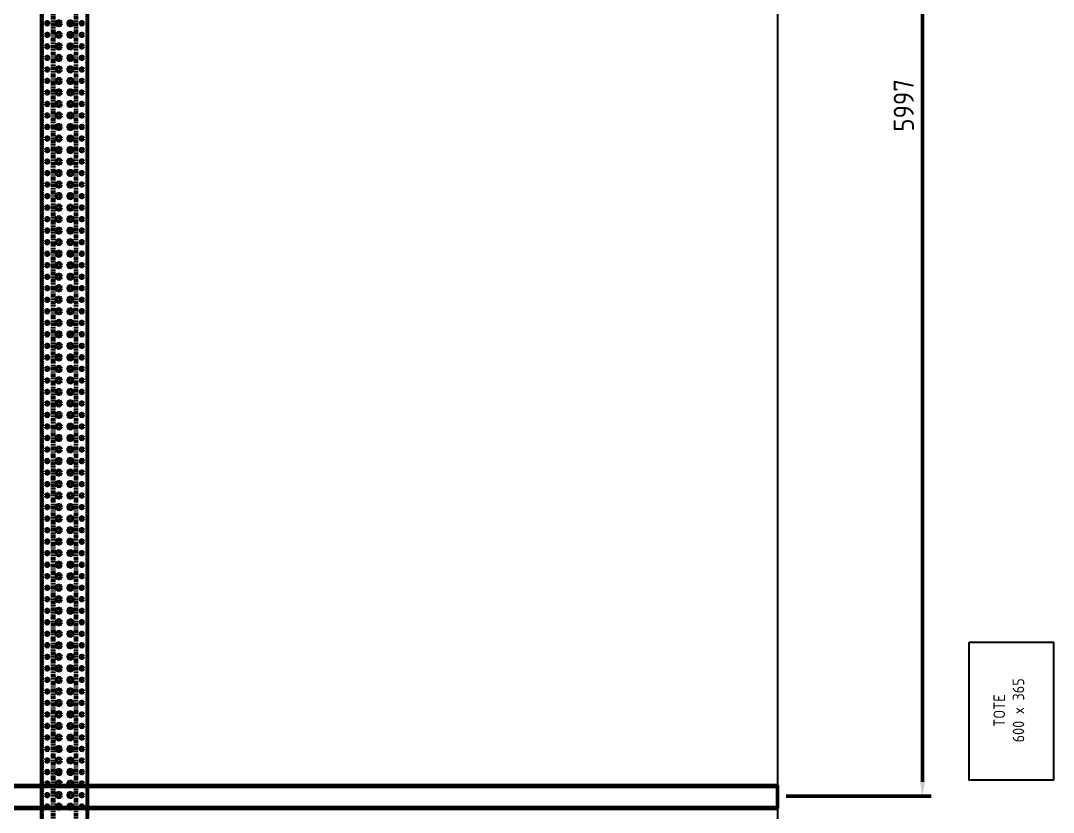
# Model space of a CAD drawing. Header units: millimetres. Extents: x -677815 to 476396, y -125373 to 39000.
# Drawn here: x 422646 to 427129, y -40780 to -37343 of the extents above; entities that cross this region are included whole.
import ezdxf

# ---------------------------------------------------------------- set-up
doc = ezdxf.new("R2010")
doc.units = ezdxf.units.MM
for name, pattern in [('Xref Rapid Pick$0$AM_ISO02W050', [7.5, 6, -1.5]), ('Xref Rapid Pick$0$AM_ISO02W050x2', [3.75, 3, -0.75]), ('Xref Rapid Pick$0$CENTER', [7, 4, -1, 1, -1]), ('Xref Rapid Pick$0$HIDDEN', [9.525, 6.35, -3.175]), ('Xref Rapid Pick$0$PHANTOM2', [31.75, 15.875, -3.175, 3.175, -3.175, 3.175, -3.175])]:
    doc.linetypes.add(name, pattern=pattern)
for name, color, linetype, lineweight in [('AM_BOR', 4, 'Continuous', 25), ('Xref Rapid Pick$0$BEAM_SIGMA', 2, 'Continuous', 50), ('Xref Rapid Pick$0$Dims', 7, 'Continuous', 50), ('Xref Rapid Pick$0$S Cont 2.5', 7, 'Continuous', 50), ('Xref Rapid Pick$0$S Hidden', 9, 'Xref Rapid Pick$0$AM_ISO02W050', 25)]:
    doc.layers.add(name, color=color, linetype=linetype, lineweight=lineweight)
doc.layers.add('Xref Rapid Pick$0$B', color=4, linetype='Continuous')
doc.layers.add('Xref Rapid Pick$0$Tote', color=7, linetype='Continuous')
doc.styles.add('Xref Rapid Pick$0$STANDARD', font='ISOCP.SHX')
doc.dimstyles.new('Xref Rapid Pick$0$AM_ISO$0', dxfattribs={"dimtxt": 3.5, "dimasz": 2.5, "dimexe": 1.5, "dimexo": 1.5, "dimgap": 1.5, "dimtad": 1, "dimdsep": 46, "dimtxsty": 'Xref Rapid Pick$0$STANDARD', "dimcen": 0, "dimclrd": 256, "dimclre": 256, "dimclrt": 40, "dimadec": 0, "dimazin": 2, "dimtp": 0.1, "dimtm": 0.1, "dimtfac": 0.71, "dimtmove": 0, "dimatfit": 3, "dimfxl": 1, "dimlwd": 50, "dimlwe": 50, "dimarcsym": 1})

# ---------------------------------------------------------------- blocks, each defined once
blk = doc.blocks.new('*U794')
for p, q in [((32175, 25), (-25, 25)), ((32175, -175), (-25, -175))]:
    blk.add_line(p, q)
at = {"color": 8, "linetype": 'Xref Rapid Pick$0$HIDDEN'}
for p, q in [((32175, 22.6), (-25, 22.6)), ((1143.5, 25), (1143.5, 22.6)), ((1156.5, 25), (1156.5, 22.6)), ((1193.5, 25), (1193.5, 22.6)), ((1206.5, 25), (1206.5, 22.6)), ((1243.5, 25), (1243.5, 22.6)), ((1256.5, 25), (1256.5, 22.6)), ((1293.5, 25), (1293.5, 22.6)), ((1306.5, 25), (1306.5, 22.6)), ((1343.5, 25), (1343.5, 22.6)), ((1356.5, 25), (1356.5, 22.6)), ((1393.5, 25), (1393.5, 22.6)), ((1406.5, 25), (1406.5, 22.6)), ((1443.5, 25), (1443.5, 22.6)), ((1456.5, 25), (1456.5, 22.6)), ((1493.5, 25), (1493.5, 22.6)), ((1506.5, 25), (1506.5, 22.6)), ((1543.5, 25), (1543.5, 22.6)), ((1556.5, 25), (1556.5, 22.6)), ((1593.5, 25), (1593.5, 22.6)), ((1606.5, 25), (1606.5, 22.6)), ((1643.5, 25), (1643.5, 22.6)), ((1656.5, 25), (1656.5, 22.6)), ((1693.5, 25), (1693.5, 22.6)), ((1706.5, 25), (1706.5, 22.6)), ((1743.5, 25), (1743.5, 22.6)), ((1756.5, 25), (1756.5, 22.6)), ((1793.5, 25), (1793.5, 22.6)), ((1806.5, 25), (1806.5, 22.6)), ((1843.5, 25), (1843.5, 22.6)), ((1856.5, 25), (1856.5, 22.6)), ((1893.5, 25), (1893.5, 22.6)), ((1906.5, 25), (1906.5, 22.6)), ((1943.5, 25), (1943.5, 22.6)), ((1956.5, 25), (1956.5, 22.6)), ((1993.5, 25), (1993.5, 22.6)), ((2006.5, 25), (2006.5, 22.6)), ((2043.5, 25), (2043.5, 22.6)), ((2056.5, 25), (2056.5, 22.6)), ((2093.5, 25), (2093.5, 22.6)), ((2106.5, 25), (2106.5, 22.6)), ((2143.5, 25), (2143.5, 22.6)), ((2156.5, 25), (2156.5, 22.6)), ((2193.5, 25), (2193.5, 22.6)), ((2206.5, 25), (2206.5, 22.6)), ((2243.5, 25), (2243.5, 22.6)), ((2256.5, 25), (2256.5, 22.6)), ((2293.5, 25), (2293.5, 22.6)), ((2306.5, 25), (2306.5, 22.6)), ((2343.5, 25), (2343.5, 22.6)), ((2356.5, 25), (2356.5, 22.6)), ((2393.5, 25), (2393.5, 22.6)), ((2406.5, 25), (2406.5, 22.6)), ((2443.5, 25), (2443.5, 22.6)), ((2456.5, 25), (2456.5, 22.6)), ((2493.5, 25), (2493.5, 22.6)), ((2506.5, 25), (2506.5, 22.6)), ((2543.5, 25), (2543.5, 22.6)), ((2556.5, 25), (2556.5, 22.6)), ((2593.5, 25), (2593.5, 22.6)), ((2606.5, 25), (2606.5, 22.6)), ((2643.5, 25), (2643.5, 22.6)), ((2656.5, 25), (2656.5, 22.6)), ((2693.5, 25), (2693.5, 22.6)), ((2706.5, 25), (2706.5, 22.6)), ((2743.5, 25), (2743.5, 22.6)), ((2756.5, 25), (2756.5, 22.6)), ((2793.5, 25), (2793.5, 22.6)), ((2806.5, 25), (2806.5, 22.6)), ((2843.5, 25), (2843.5, 22.6)), ((2856.5, 25), (2856.5, 22.6)), ((2893.5, 25), (2893.5, 22.6)), ((2906.5, 25), (2906.5, 22.6)), ((2943.5, 25), (2943.5, 22.6)), ((2956.5, 25), (2956.5, 22.6)), ((2993.5, 25), (2993.5, 22.6)), ((3006.5, 25), (3006.5, 22.6)), ((3043.5, 25), (3043.5, 22.6)), ((3056.5, 25), (3056.5, 22.6)), ((3093.5, 25), (3093.5, 22.6)), ((3106.5, 25), (3106.5, 22.6)), ((3143.5, 25), (3143.5, 22.6)), ((3156.5, 25), (3156.5, 22.6)), ((3193.5, 25), (3193.5, 22.6)), ((3206.5, 25), (3206.5, 22.6)), ((3243.5, 25), (3243.5, 22.6)), ((3256.5, 25), (3256.5, 22.6)), ((3293.5, 25), (3293.5, 22.6)), ((3306.5, 25), (3306.5, 22.6)), ((3343.5, 25), (3343.5, 22.6)), ((3356.5, 25), (3356.5, 22.6)), ((3393.5, 25), (3393.5, 22.6)), ((3406.5, 25), (3406.5, 22.6)), ((3443.5, 25), (3443.5, 22.6)), ((3456.5, 25), (3456.5, 22.6)), ((3493.5, 25), (3493.5, 22.6)), ((3506.5, 25), (3506.5, 22.6)), ((3543.5, 25), (3543.5, 22.6)), ((3556.5, 25), (3556.5, 22.6)), ((3593.5, 25), (3593.5, 22.6)), ((3606.5, 25), (3606.5, 22.6)), ((3643.5, 25), (3643.5, 22.6)), ((3656.5, 25), (3656.5, 22.6)), ((3693.5, 25), (3693.5, 22.6)), ((3706.5, 25), (3706.5, 22.6)), ((3743.5, 25), (3743.5, 22.6)), ((3756.5, 25), (3756.5, 22.6)), ((3793.5, 25), (3793.5, 22.6)), ((3806.5, 25), (3806.5, 22.6)), ((3843.5, 25), (3843.5, 22.6)), ((3856.5, 25), (3856.5, 22.6)), ((3893.5, 25), (3893.5, 22.6)), ((3906.5, 25), (3906.5, 22.6)), ((3943.5, 25), (3943.5, 22.6)), ((3956.5, 25), (3956.5, 22.6)), ((3993.5, 25), (3993.5, 22.6)), ((4006.5, 25), (4006.5, 22.6)), ((4043.5, 25), (4043.5, 22.6)), ((4056.5, 25), (4056.5, 22.6)), ((4093.5, 25), (4093.5, 22.6)), ((4106.5, 25), (4106.5, 22.6)), ((4143.5, 25), (4143.5, 22.6)), ((4156.5, 25), (4156.5, 22.6)), ((4193.5, 25), (4193.5, 22.6)), ((4206.5, 25), (4206.5, 22.6)), ((4243.5, 25), (4243.5, 22.6)), ((4256.5, 25), (4256.5, 22.6)), ((4293.5, 25), (4293.5, 22.6)), ((4306.5, 25), (4306.5, 22.6)), ((4343.5, 25), (4343.5, 22.6)), ((4356.5, 25), (4356.5, 22.6)), ((4393.5, 25), (4393.5, 22.6)), ((4406.5, 25), (4406.5, 22.6)), ((4443.5, 25), (4443.5, 22.6)), ((4456.5, 25), (4456.5, 22.6)), ((4493.5, 25), (4493.5, 22.6)), ((4506.5, 25), (4506.5, 22.6)), ((4543.5, 25), (4543.5, 22.6)), ((4556.5, 25), (4556.5, 22.6)), ((32175, -172.6), (-25, -172.6)), ((1143.5, -172.6), (1143.5, -175)), ((1156.5, -172.6), (1156.5, -175)), ((1193.5, -172.6), (1193.5, -175)), ((1206.5, -172.6), (1206.5, -175)), ((1243.5, -172.6), (1243.5, -175)), ((1256.5, -172.6), (1256.5, -175)), ((1293.5, -172.6), (1293.5, -175)), ((1306.5, -172.6), (1306.5, -175)), ((1343.5, -172.6), (1343.5, -175)), ((1356.5, -172.6), (1356.5, -175)), ((1393.5, -172.6), (1393.5, -175)), ((1406.5, -172.6), (1406.5, -175)), ((1443.5, -172.6), (1443.5, -175)), ((1456.5, -172.6), (1456.5, -175)), ((1493.5, -172.6), (1493.5, -175)), ((1506.5, -172.6), (1506.5, -175)), ((1543.5, -172.6), (1543.5, -175)), ((1556.5, -172.6), (1556.5, -175)), ((1593.5, -172.6), (1593.5, -175)), ((1606.5, -172.6), (1606.5, -175)), ((1643.5, -172.6), (1643.5, -175)), ((1656.5, -172.6), (1656.5, -175)), ((1693.5, -172.6), (1693.5, -175)), ((1706.5, -172.6), (1706.5, -175)), ((1743.5, -172.6), (1743.5, -175)), ((1756.5, -172.6), (1756.5, -175)), ((1793.5, -172.6), (1793.5, -175)), ((1806.5, -172.6), (1806.5, -175)), ((1843.5, -172.6), (1843.5, -175)), ((1856.5, -172.6), (1856.5, -175)), ((1893.5, -172.6), (1893.5, -175)), ((1906.5, -172.6), (1906.5, -175)), ((1943.5, -172.6), (1943.5, -175)), ((1956.5, -172.6), (1956.5, -175)), ((1993.5, -172.6), (1993.5, -175)), ((2006.5, -172.6), (2006.5, -175)), ((2043.5, -172.6), (2043.5, -175)), ((2056.5, -172.6), (2056.5, -175)), ((2093.5, -172.6), (2093.5, -175)), ((2106.5, -172.6), (2106.5, -175)), ((2143.5, -172.6), (2143.5, -175)), ((2156.5, -172.6), (2156.5, -175)), ((2193.5, -172.6), (2193.5, -175)), ((2206.5, -172.6), (2206.5, -175)), ((2243.5, -172.6), (2243.5, -175)), ((2256.5, -172.6), (2256.5, -175)), ((2293.5, -172.6), (2293.5, -175)), ((2306.5, -172.6), (2306.5, -175)), ((2343.5, -172.6), (2343.5, -175)), ((2356.5, -172.6), (2356.5, -175)), ((2393.5, -172.6), (2393.5, -175)), ((2406.5, -172.6), (2406.5, -175)), ((2443.5, -172.6), (2443.5, -175)), ((2456.5, -172.6), (2456.5, -175)), ((2493.5, -172.6), (2493.5, -175)), ((2506.5, -172.6), (2506.5, -175)), ((2543.5, -172.6), (2543.5, -175)), ((2556.5, -172.6), (2556.5, -175)), ((2593.5, -172.6), (2593.5, -175)), ((2606.5, -172.6), (2606.5, -175)), ((2643.5, -172.6), (2643.5, -175)), ((2656.5, -172.6), (2656.5, -175)), ((2693.5, -172.6), (2693.5, -175)), ((2706.5, -172.6), (2706.5, -175)), ((2743.5, -172.6), (2743.5, -175)), ((2756.5, -172.6), (2756.5, -175)), ((2793.5, -172.6), (2793.5, -175)), ((2806.5, -172.6), (2806.5, -175)), ((2843.5, -172.6), (2843.5, -175)), ((2856.5, -172.6), (2856.5, -175)), ((2893.5, -172.6), (2893.5, -175)), ((2906.5, -172.6), (2906.5, -175)), ((2943.5, -172.6), (2943.5, -175)), ((2956.5, -172.6), (2956.5, -175)), ((2993.5, -172.6), (2993.5, -175)), ((3006.5, -172.6), (3006.5, -175)), ((3043.5, -172.6), (3043.5, -175)), ((3056.5, -172.6), (3056.5, -175)), ((3093.5, -172.6), (3093.5, -175)), ((3106.5, -172.6), (3106.5, -175)), ((3143.5, -172.6), (3143.5, -175)), ((3156.5, -172.6), (3156.5, -175)), ((3193.5, -172.6), (3193.5, -175)), ((3206.5, -172.6), (3206.5, -175)), ((3243.5, -172.6), (3243.5, -175)), ((3256.5, -172.6), (3256.5, -175)), ((3293.5, -172.6), (3293.5, -175)), ((3306.5, -172.6), (3306.5, -175)), ((3343.5, -172.6), (3343.5, -175)), ((3356.5, -172.6), (3356.5, -175)), ((3393.5, -172.6), (3393.5, -175)), ((3406.5, -172.6), (3406.5, -175)), ((3443.5, -172.6), (3443.5, -175)), ((3456.5, -172.6), (3456.5, -175)), ((3493.5, -172.6), (3493.5, -175)), ((3506.5, -172.6), (3506.5, -175)), ((3543.5, -172.6), (3543.5, -175)), ((3556.5, -172.6), (3556.5, -175)), ((3593.5, -172.6), (3593.5, -175)), ((3606.5, -172.6), (3606.5, -175)), ((3643.5, -172.6), (3643.5, -175)), ((3656.5, -172.6), (3656.5, -175)), ((3693.5, -172.6), (3693.5, -175)), ((3706.5, -172.6), (3706.5, -175)), ((3743.5, -172.6), (3743.5, -175)), ((3756.5, -172.6), (3756.5, -175)), ((3793.5, -172.6), (3793.5, -175)), ((3806.5, -172.6), (3806.5, -175)), ((3843.5, -172.6), (3843.5, -175)), ((3856.5, -172.6), (3856.5, -175)), ((3893.5, -172.6), (3893.5, -175)), ((3906.5, -172.6), (3906.5, -175)), ((3943.5, -172.6), (3943.5, -175)), ((3956.5, -172.6), (3956.5, -175)), ((3993.5, -172.6), (3993.5, -175)), ((4006.5, -172.6), (4006.5, -175)), ((4043.5, -172.6), (4043.5, -175)), ((4056.5, -172.6), (4056.5, -175)), ((4093.5, -172.6), (4093.5, -175)), ((4106.5, -172.6), (4106.5, -175)), ((4143.5, -172.6), (4143.5, -175)), ((4156.5, -172.6), (4156.5, -175)), ((4193.5, -172.6), (4193.5, -175)), ((4206.5, -172.6), (4206.5, -175)), ((4243.5, -172.6), (4243.5, -175)), ((4256.5, -172.6), (4256.5, -175)), ((4293.5, -172.6), (4293.5, -175)), ((4306.5, -172.6), (4306.5, -175)), ((4343.5, -172.6), (4343.5, -175)), ((4356.5, -172.6), (4356.5, -175)), ((4393.5, -172.6), (4393.5, -175)), ((4406.5, -172.6), (4406.5, -175)), ((4443.5, -172.6), (4443.5, -175)), ((4456.5, -172.6), (4456.5, -175)), ((4493.5, -172.6), (4493.5, -175)), ((4506.5, -172.6), (4506.5, -175)), ((4543.5, -172.6), (4543.5, -175)), ((4556.5, -172.6), (4556.5, -175))]:
    blk.add_line(p, q, dxfattribs=at)
at = {"color": 8, "linetype": 'Xref Rapid Pick$0$CENTER'}
for p, q in [((1158.5, 0), (1141.5, 0)), ((1150, 27), (1150, 20.6)), ((1150, -8.5), (1150, 8.5)), ((1208.5, 0), (1191.5, 0)), ((1200, 27), (1200, 20.6)), ((1200, -8.5), (1200, 8.5)), ((1258.5, 0), (1241.5, 0)), ((1250, 27), (1250, 20.6)), ((1250, -8.5), (1250, 8.5)), ((1308.5, 0), (1291.5, 0)), ((1300, 27), (1300, 20.6)), ((1300, -8.5), (1300, 8.5)), ((1358.5, 0), (1341.5, 0)), ((1350, 27), (1350, 20.6)), ((1350, -8.5), (1350, 8.5)), ((1408.5, 0), (1391.5, 0)), ((1400, 27), (1400, 20.6)), ((1400, -8.5), (1400, 8.5)), ((1458.5, 0), (1441.5, 0)), ((1450, 27), (1450, 20.6)), ((1450, -8.5), (1450, 8.5)), ((1508.5, 0), (1491.5, 0)), ((1500, 27), (1500, 20.6)), ((1500, -8.5), (1500, 8.5)), ((1558.5, 0), (1541.5, 0)), ((1550, 27), (1550, 20.6)), ((1550, -8.5), (1550, 8.5)), ((1608.5, 0), (1591.5, 0)), ((1600, 27), (1600, 20.6)), ((1600, -8.5), (1600, 8.5)), ((1658.5, 0), (1641.5, 0)), ((1650, 27), (1650, 20.6)), ((1650, -8.5), (1650, 8.5)), ((1708.5, 0), (1691.5, 0)), ((1700, 27), (1700, 20.6)), ((1700, -8.5), (1700, 8.5)), ((1758.5, 0), (1741.5, 0)), ((1750, 27), (1750, 20.6)), ((1750, -8.5), (1750, 8.5)), ((1808.5, 0), (1791.5, 0)), ((1800, 27), (1800, 20.6)), ((1800, -8.5), (1800, 8.5)), ((1858.5, 0), (1841.5, 0)), ((1850, 27), (1850, 20.6)), ((1850, -8.5), (1850, 8.5)), ((1908.5, 0), (1891.5, 0)), ((1900, 27), (1900, 20.6)), ((1900, -8.5), (1900, 8.5)), ((1958.5, 0), (1941.5, 0)), ((1950, 27), (1950, 20.6)), ((1950, -8.5), (1950, 8.5)), ((2008.5, 0), (1991.5, 0)), ((2000, 27), (2000, 20.6)), ((2000, -8.5), (2000, 8.5)), ((2058.5, 0), (2041.5, 0)), ((2050, 27), (2050, 20.6)), ((2050, -8.5), (2050, 8.5)), ((2108.5, 0), (2091.5, 0)), ((2100, 27), (2100, 20.6)), ((2100, -8.5), (2100, 8.5)), ((2158.5, 0), (2141.5, 0)), ((2150, 27), (2150, 20.6)), ((2150, -8.5), (2150, 8.5)), ((2208.5, 0), (2191.5, 0)), ((2200, 27), (2200, 20.6)), ((2200, -8.5), (2200, 8.5)), ((2258.5, 0), (2241.5, 0)), ((2250, 27), (2250, 20.6)), ((2250, -8.5), (2250, 8.5)), ((2308.5, 0), (2291.5, 0)), ((2300, 27), (2300, 20.6)), ((2300, -8.5), (2300, 8.5)), ((2358.5, 0), (2341.5, 0)), ((2350, 27), (2350, 20.6)), ((2350, -8.5), (2350, 8.5)), ((2408.5, 0), (2391.5, 0)), ((2400, 27), (2400, 20.6)), ((2400, -8.5), (2400, 8.5)), ((2458.5, 0), (2441.5, 0)), ((2450, 27), (2450, 20.6)), ((2450, -8.5), (2450, 8.5)), ((2508.5, 0), (2491.5, 0)), ((2500, 27), (2500, 20.6)), ((2500, -8.5), (2500, 8.5)), ((2558.5, 0), (2541.5, 0)), ((2550, 27), (2550, 20.6)), ((2550, -8.5), (2550, 8.5)), ((2608.5, 0), (2591.5, 0)), ((2600, 27), (2600, 20.6)), ((2600, -8.5), (2600, 8.5)), ((2658.5, 0), (2641.5, 0)), ((2650, 27), (2650, 20.6)), ((2650, -8.5), (2650, 8.5)), ((2708.5, 0), (2691.5, 0)), ((2700, 27), (2700, 20.6)), ((2700, -8.5), (2700, 8.5)), ((2758.5, 0), (2741.5, 0)), ((2750, 27), (2750, 20.6)), ((2750, -8.5), (2750, 8.5)), ((2808.5, 0), (2791.5, 0)), ((2800, 27), (2800, 20.6)), ((2800, -8.5), (2800, 8.5)), ((2858.5, 0), (2841.5, 0)), ((2850, 27), (2850, 20.6)), ((2850, -8.5), (2850, 8.5)), ((2908.5, 0), (2891.5, 0)), ((2900, 27), (2900, 20.6)), ((2900, -8.5), (2900, 8.5)), ((2958.5, 0), (2941.5, 0)), ((2950, 27), (2950, 20.6)), ((2950, -8.5), (2950, 8.5)), ((3008.5, 0), (2991.5, 0)), ((3000, 27), (3000, 20.6)), ((3000, -8.5), (3000, 8.5)), ((3058.5, 0), (3041.5, 0)), ((3050, 27), (3050, 20.6)), ((3050, -8.5), (3050, 8.5)), ((3108.5, 0), (3091.5, 0)), ((3100, 27), (3100, 20.6)), ((3100, -8.5), (3100, 8.5)), ((3158.5, 0), (3141.5, 0)), ((3150, 27), (3150, 20.6)), ((3150, -8.5), (3150, 8.5)), ((3208.5, 0), (3191.5, 0)), ((3200, 27), (3200, 20.6)), ((3200, -8.5), (3200, 8.5)), ((3258.5, 0), (3241.5, 0)), ((3250, 27), (3250, 20.6)), ((3250, -8.5), (3250, 8.5)), ((3308.5, 0), (3291.5, 0)), ((3300, 27), (3300, 20.6)), ((3300, -8.5), (3300, 8.5)), ((3358.5, 0), (3341.5, 0)), ((3350, 27), (3350, 20.6)), ((3350, -8.5), (3350, 8.5)), ((3408.5, 0), (3391.5, 0)), ((3400, 27), (3400, 20.6)), ((3400, -8.5), (3400, 8.5)), ((3458.5, 0), (3441.5, 0)), ((3450, 27), (3450, 20.6)), ((3450, -8.5), (3450, 8.5)), ((3508.5, 0), (3491.5, 0)), ((3500, 27), (3500, 20.6)), ((3500, -8.5), (3500, 8.5)), ((3558.5, 0), (3541.5, 0)), ((3550, 27), (3550, 20.6)), ((3550, -8.5), (3550, 8.5)), ((3608.5, 0), (3591.5, 0)), ((3600, 27), (3600, 20.6)), ((3600, -8.5), (3600, 8.5)), ((3658.5, 0), (3641.5, 0)), ((3650, 27), (3650, 20.6)), ((3650, -8.5), (3650, 8.5)), ((3708.5, 0), (3691.5, 0)), ((3700, 27), (3700, 20.6)), ((3700, -8.5), (3700, 8.5)), ((3758.5, 0), (3741.5, 0)), ((3750, 27), (3750, 20.6)), ((3750, -8.5), (3750, 8.5)), ((3808.5, 0), (3791.5, 0)), ((3800, 27), (3800, 20.6)), ((3800, -8.5), (3800, 8.5)), ((3858.5, 0), (3841.5, 0)), ((3850, 27), (3850, 20.6)), ((3850, -8.5), (3850, 8.5)), ((3908.5, 0), (3891.5, 0)), ((3900, 27), (3900, 20.6)), ((3900, -8.5), (3900, 8.5)), ((3958.5, 0), (3941.5, 0)), ((3950, 27), (3950, 20.6)), ((3950, -8.5), (3950, 8.5)), ((4008.5, 0), (3991.5, 0)), ((4000, 27), (4000, 20.6)), ((4000, -8.5), (4000, 8.5)), ((4058.5, 0), (4041.5, 0)), ((4050, 27), (4050, 20.6)), ((4050, -8.5), (4050, 8.5)), ((4108.5, 0), (4091.5, 0)), ((4100, 27), (4100, 20.6)), ((4100, -8.5), (4100, 8.5)), ((4158.5, 0), (4141.5, 0)), ((4150, 27), (4150, 20.6)), ((4150, -8.5), (4150, 8.5)), ((4208.5, 0), (4191.5, 0)), ((4200, 27), (4200, 20.6)), ((4200, -8.5), (4200, 8.5)), ((4258.5, 0), (4241.5, 0)), ((4250, 27), (4250, 20.6)), ((4250, -8.5), (4250, 8.5)), ((4308.5, 0), (4291.5, 0)), ((4300, 27), (4300, 20.6)), ((4300, -8.5), (4300, 8.5)), ((4358.5, 0), (4341.5, 0)), ((4350, 27), (4350, 20.6)), ((4350, -8.5), (4350, 8.5)), ((4408.5, 0), (4391.5, 0)), ((4400, 27), (4400, 20.6)), ((4400, -8.5), (4400, 8.5)), ((4458.5, 0), (4441.5, 0)), ((4450, 27), (4450, 20.6)), ((4450, -8.5), (4450, 8.5)), ((4508.5, 0), (4491.5, 0)), ((4500, 27), (4500, 20.6)), ((4500, -8.5), (4500, 8.5)), ((4558.5, 0), (4541.5, 0)), ((4550, 27), (4550, 20.6)), ((4550, -8.5), (4550, 8.5)), ((1158.5, -150), (1141.5, -150)), ((1150, -158.5), (1150, -141.5)), ((1150, -170.6), (1150, -177)), ((1208.5, -150), (1191.5, -150)), ((1200, -158.5), (1200, -141.5)), ((1200, -170.6), (1200, -177)), ((1258.5, -150), (1241.5, -150)), ((1250, -158.5), (1250, -141.5)), ((1250, -170.6), (1250, -177)), ((1308.5, -150), (1291.5, -150)), ((1300, -158.5), (1300, -141.5)), ((1300, -170.6), (1300, -177)), ((1358.5, -150), (1341.5, -150)), ((1350, -158.5), (1350, -141.5)), ((1350, -170.6), (1350, -177)), ((1408.5, -150), (1391.5, -150)), ((1400, -158.5), (1400, -141.5)), ((1400, -170.6), (1400, -177)), ((1458.5, -150), (1441.5, -150)), ((1450, -158.5), (1450, -141.5)), ((1450, -170.6), (1450, -177)), ((1508.5, -150), (1491.5, -150)), ((1500, -158.5), (1500, -141.5)), ((1500, -170.6), (1500, -177)), ((1558.5, -150), (1541.5, -150)), ((1550, -158.5), (1550, -141.5)), ((1550, -170.6), (1550, -177)), ((1608.5, -150), (1591.5, -150)), ((1600, -158.5), (1600, -141.5)), ((1600, -170.6), (1600, -177)), ((1658.5, -150), (1641.5, -150)), ((1650, -158.5), (1650, -141.5)), ((1650, -170.6), (1650, -177)), ((1708.5, -150), (1691.5, -150)), ((1700, -158.5), (1700, -141.5)), ((1700, -170.6), (1700, -177)), ((1758.5, -150), (1741.5, -150)), ((1750, -158.5), (1750, -141.5)), ((1750, -170.6), (1750, -177)), ((1808.5, -150), (1791.5, -150)), ((1800, -158.5), (1800, -141.5)), ((1800, -170.6), (1800, -177)), ((1858.5, -150), (1841.5, -150)), ((1850, -158.5), (1850, -141.5)), ((1850, -170.6), (1850, -177)), ((1908.5, -150), (1891.5, -150)), ((1900, -158.5), (1900, -141.5)), ((1900, -170.6), (1900, -177)), ((1958.5, -150), (1941.5, -150)), ((1950, -158.5), (1950, -141.5)), ((1950, -170.6), (1950, -177)), ((2008.5, -150), (1991.5, -150)), ((2000, -158.5), (2000, -141.5)), ((2000, -170.6), (2000, -177)), ((2058.5, -150), (2041.5, -150)), ((2050, -158.5), (2050, -141.5)), ((2050, -170.6), (2050, -177)), ((2108.5, -150), (2091.5, -150)), ((2100, -158.5), (2100, -141.5)), ((2100, -170.6), (2100, -177)), ((2158.5, -150), (2141.5, -150)), ((2150, -158.5), (2150, -141.5)), ((2150, -170.6), (2150, -177)), ((2208.5, -150), (2191.5, -150)), ((2200, -158.5), (2200, -141.5)), ((2200, -170.6), (2200, -177)), ((2258.5, -150), (2241.5, -150)), ((2250, -158.5), (2250, -141.5)), ((2250, -170.6), (2250, -177)), ((2308.5, -150), (2291.5, -150)), ((2300, -158.5), (2300, -141.5)), ((2300, -170.6), (2300, -177)), ((2358.5, -150), (2341.5, -150)), ((2350, -158.5), (2350, -141.5)), ((2350, -170.6), (2350, -177)), ((2408.5, -150), (2391.5, -150)), ((2400, -158.5), (2400, -141.5)), ((2400, -170.6), (2400, -177)), ((2458.5, -150), (2441.5, -150)), ((2450, -158.5), (2450, -141.5)), ((2450, -170.6), (2450, -177)), ((2508.5, -150), (2491.5, -150)), ((2500, -158.5), (2500, -141.5)), ((2500, -170.6), (2500, -177)), ((2558.5, -150), (2541.5, -150)), ((2550, -158.5), (2550, -141.5)), ((2550, -170.6), (2550, -177)), ((2608.5, -150), (2591.5, -150)), ((2600, -158.5), (2600, -141.5)), ((2600, -170.6), (2600, -177)), ((2658.5, -150), (2641.5, -150)), ((2650, -158.5), (2650, -141.5)), ((2650, -170.6), (2650, -177)), ((2708.5, -150), (2691.5, -150)), ((2700, -158.5), (2700, -141.5)), ((2700, -170.6), (2700, -177)), ((2758.5, -150), (2741.5, -150)), ((2750, -158.5), (2750, -141.5)), ((2750, -170.6), (2750, -177)), ((2808.5, -150), (2791.5, -150)), ((2800, -158.5), (2800, -141.5)), ((2800, -170.6), (2800, -177)), ((2858.5, -150), (2841.5, -150)), ((2850, -158.5), (2850, -141.5)), ((2850, -170.6), (2850, -177)), ((2908.5, -150), (2891.5, -150)), ((2900, -158.5), (2900, -141.5)), ((2900, -170.6), (2900, -177)), ((2958.5, -150), (2941.5, -150)), ((2950, -158.5), (2950, -141.5)), ((2950, -170.6), (2950, -177)), ((3008.5, -150), (2991.5, -150)), ((3000, -158.5), (3000, -141.5)), ((3000, -170.6), (3000, -177)), ((3058.5, -150), (3041.5, -150)), ((3050, -158.5), (3050, -141.5)), ((3050, -170.6), (3050, -177)), ((3108.5, -150), (3091.5, -150)), ((3100, -158.5), (3100, -141.5)), ((3100, -170.6), (3100, -177)), ((3158.5, -150), (3141.5, -150)), ((3150, -158.5), (3150, -141.5)), ((3150, -170.6), (3150, -177)), ((3208.5, -150), (3191.5, -150)), ((3200, -158.5), (3200, -141.5)), ((3200, -170.6), (3200, -177)), ((3258.5, -150), (3241.5, -150)), ((3250, -158.5), (3250, -141.5)), ((3250, -170.6), (3250, -177)), ((3308.5, -150), (3291.5, -150)), ((3300, -158.5), (3300, -141.5)), ((3300, -170.6), (3300, -177)), ((3358.5, -150), (3341.5, -150)), ((3350, -158.5), (3350, -141.5)), ((3350, -170.6), (3350, -177)), ((3408.5, -150), (3391.5, -150)), ((3400, -158.5), (3400, -141.5)), ((3400, -170.6), (3400, -177)), ((3458.5, -150), (3441.5, -150)), ((3450, -158.5), (3450, -141.5)), ((3450, -170.6), (3450, -177)), ((3508.5, -150), (3491.5, -150)), ((3500, -158.5), (3500, -141.5)), ((3500, -170.6), (3500, -177)), ((3558.5, -150), (3541.5, -150)), ((3550, -158.5), (3550, -141.5)), ((3550, -170.6), (3550, -177)), ((3608.5, -150), (3591.5, -150)), ((3600, -158.5), (3600, -141.5)), ((3600, -170.6), (3600, -177)), ((3658.5, -150), (3641.5, -150)), ((3650, -158.5), (3650, -141.5)), ((3650, -170.6), (3650, -177)), ((3708.5, -150), (3691.5, -150)), ((3700, -158.5), (3700, -141.5)), ((3700, -170.6), (3700, -177)), ((3758.5, -150), (3741.5, -150)), ((3750, -158.5), (3750, -141.5)), ((3750, -170.6), (3750, -177)), ((3808.5, -150), (3791.5, -150)), ((3800, -158.5), (3800, -141.5)), ((3800, -170.6), (3800, -177)), ((3858.5, -150), (3841.5, -150)), ((3850, -158.5), (3850, -141.5)), ((3850, -170.6), (3850, -177)), ((3908.5, -150), (3891.5, -150)), ((3900, -158.5), (3900, -141.5)), ((3900, -170.6), (3900, -177)), ((3958.5, -150), (3941.5, -150)), ((3950, -158.5), (3950, -141.5)), ((3950, -170.6), (3950, -177)), ((4008.5, -150), (3991.5, -150)), ((4000, -158.5), (4000, -141.5)), ((4000, -170.6), (4000, -177)), ((4058.5, -150), (4041.5, -150)), ((4050, -158.5), (4050, -141.5)), ((4050, -170.6), (4050, -177)), ((4108.5, -150), (4091.5, -150)), ((4100, -158.5), (4100, -141.5)), ((4100, -170.6), (4100, -177)), ((4158.5, -150), (4141.5, -150)), ((4150, -158.5), (4150, -141.5)), ((4150, -170.6), (4150, -177)), ((4208.5, -150), (4191.5, -150)), ((4200, -158.5), (4200, -141.5)), ((4200, -170.6), (4200, -177)), ((4258.5, -150), (4241.5, -150)), ((4250, -158.5), (4250, -141.5)), ((4250, -170.6), (4250, -177)), ((4308.5, -150), (4291.5, -150)), ((4300, -158.5), (4300, -141.5)), ((4300, -170.6), (4300, -177)), ((4358.5, -150), (4341.5, -150)), ((4350, -158.5), (4350, -141.5)), ((4350, -170.6), (4350, -177)), ((4408.5, -150), (4391.5, -150)), ((4400, -158.5), (4400, -141.5)), ((4400, -170.6), (4400, -177)), ((4458.5, -150), (4441.5, -150)), ((4450, -158.5), (4450, -141.5)), ((4450, -170.6), (4450, -177)), ((4508.5, -150), (4491.5, -150)), ((4500, -158.5), (4500, -141.5)), ((4500, -170.6), (4500, -177)), ((4558.5, -150), (4541.5, -150)), ((4550, -158.5), (4550, -141.5)), ((4550, -170.6), (4550, -177))]:
    blk.add_line(p, q, dxfattribs=at)
at = {"color": 9, "linetype": 'Xref Rapid Pick$0$PHANTOM2'}
for p, q in [((32175, -22.5), (-25, -22.5)), ((32175, -27.9), (-25, -27.9)), ((32175, -122.1), (-25, -122.1)), ((32175, -127.5), (-25, -127.5))]:
    blk.add_line(p, q, dxfattribs=at)
at = {"extrusion": (0, 0, -1)}
for centre in [(-1150, 0), (-1200, 0), (-1250, 0), (-1300, 0), (-1350, 0), (-1400, 0), (-1450, 0), (-1500, 0), (-1550, 0), (-1600, 0), (-1650, 0), (-1700, 0), (-1750, 0), (-1800, 0), (-1850, 0), (-1900, 0), (-1950, 0), (-2000, 0), (-2050, 0), (-2100, 0), (-2150, 0), (-2200, 0), (-2250, 0), (-2300, 0), (-2350, 0), (-2400, 0), (-2450, 0), (-2500, 0), (-2550, 0), (-2600, 0), (-2650, 0), (-2700, 0), (-2750, 0), (-2800, 0), (-2850, 0), (-2900, 0), (-2950, 0), (-3000, 0), (-3050, 0), (-3100, 0), (-3150, 0), (-3200, 0), (-3250, 0), (-3300, 0), (-3350, 0), (-3400, 0), (-3450, 0), (-3500, 0), (-3550, 0), (-3600, 0), (-3650, 0), (-3700, 0), (-3750, 0), (-3800, 0), (-3850, 0), (-3900, 0), (-3950, 0), (-4000, 0), (-4050, 0), (-4100, 0), (-4150, 0), (-4200, 0), (-4250, 0), (-4300, 0), (-4350, 0), (-4400, 0), (-4450, 0), (-4500, 0), (-4550, 0)]:
    blk.add_circle(centre, 6.5, dxfattribs=at)
for centre, radius in [((1150, -50), 10), ((1200, -50), 10), ((1250, -50), 10), ((1300, -50), 10), ((1350, -50), 10), ((1400, -50), 10), ((1450, -50), 10), ((1500, -50), 10), ((1550, -50), 10), ((1600, -50), 10), ((1650, -50), 10), ((1700, -50), 10), ((1750, -50), 10), ((1800, -50), 10), ((1850, -50), 10), ((1900, -50), 10), ((1950, -50), 10), ((2000, -50), 10), ((2050, -50), 10), ((2100, -50), 10), ((2150, -50), 10), ((2200, -50), 10), ((2250, -50), 10), ((2300, -50), 10), ((2350, -50), 10), ((2400, -50), 10), ((2450, -50), 10), ((2500, -50), 10), ((2550, -50), 10), ((2600, -50), 10), ((2650, -50), 10), ((2700, -50), 10), ((2750, -50), 10), ((2800, -50), 10), ((2850, -50), 10), ((2900, -50), 10), ((2950, -50), 10), ((3000, -50), 10), ((3050, -50), 10), ((3100, -50), 10), ((3150, -50), 10), ((3200, -50), 10), ((3250, -50), 10), ((3300, -50), 10), ((3350, -50), 10), ((3400, -50), 10), ((3450, -50), 10), ((3500, -50), 10), ((3550, -50), 10), ((3600, -50), 10), ((3650, -50), 10), ((3700, -50), 10), ((3750, -50), 10), ((3800, -50), 10), ((3850, -50), 10), ((3900, -50), 10), ((3950, -50), 10), ((4000, -50), 10), ((4050, -50), 10), ((4100, -50), 10), ((4150, -50), 10), ((4200, -50), 10), ((4250, -50), 10), ((4300, -50), 10), ((4350, -50), 10), ((4400, -50), 10), ((4450, -50), 10), ((4500, -50), 10), ((4550, -50), 10), ((1150, -100), 10), ((1200, -100), 10), ((1250, -100), 10), ((1300, -100), 10), ((1350, -100), 10), ((1400, -100), 10), ((1450, -100), 10), ((1500, -100), 10), ((1550, -100), 10), ((1600, -100), 10), ((1650, -100), 10), ((1700, -100), 10), ((1750, -100), 10), ((1800, -100), 10), ((1850, -100), 10), ((1900, -100), 10), ((1950, -100), 10), ((2000, -100), 10), ((2050, -100), 10), ((2100, -100), 10), ((2150, -100), 10), ((2200, -100), 10), ((2250, -100), 10), ((2300, -100), 10), ((2350, -100), 10), ((2400, -100), 10), ((2450, -100), 10), ((2500, -100), 10), ((2550, -100), 10), ((2600, -100), 10), ((2650, -100), 10), ((2700, -100), 10), ((2750, -100), 10), ((2800, -100), 10), ((2850, -100), 10), ((2900, -100), 10), ((2950, -100), 10), ((3000, -100), 10), ((3050, -100), 10), ((3100, -100), 10), ((3150, -100), 10), ((3200, -100), 10), ((3250, -100), 10), ((3300, -100), 10), ((3350, -100), 10), ((3400, -100), 10), ((3450, -100), 10), ((3500, -100), 10), ((3550, -100), 10), ((3600, -100), 10), ((3650, -100), 10), ((3700, -100), 10), ((3750, -100), 10), ((3800, -100), 10), ((3850, -100), 10), ((3900, -100), 10), ((3950, -100), 10), ((4000, -100), 10), ((4050, -100), 10), ((4100, -100), 10), ((4150, -100), 10), ((4200, -100), 10), ((4250, -100), 10), ((4300, -100), 10), ((4350, -100), 10), ((4400, -100), 10), ((4450, -100), 10), ((4500, -100), 10), ((4550, -100), 10), ((1150, -150), 6.5), ((1200, -150), 6.5), ((1250, -150), 6.5), ((1300, -150), 6.5), ((1350, -150), 6.5), ((1400, -150), 6.5), ((1450, -150), 6.5), ((1500, -150), 6.5), ((1550, -150), 6.5), ((1600, -150), 6.5), ((1650, -150), 6.5), ((1700, -150), 6.5), ((1750, -150), 6.5), ((1800, -150), 6.5), ((1850, -150), 6.5), ((1900, -150), 6.5), ((1950, -150), 6.5), ((2000, -150), 6.5), ((2050, -150), 6.5), ((2100, -150), 6.5), ((2150, -150), 6.5), ((2200, -150), 6.5), ((2250, -150), 6.5), ((2300, -150), 6.5), ((2350, -150), 6.5), ((2400, -150), 6.5), ((2450, -150), 6.5), ((2500, -150), 6.5), ((2550, -150), 6.5), ((2600, -150), 6.5), ((2650, -150), 6.5), ((2700, -150), 6.5), ((2750, -150), 6.5), ((2800, -150), 6.5), ((2850, -150), 6.5), ((2900, -150), 6.5), ((2950, -150), 6.5), ((3000, -150), 6.5), ((3050, -150), 6.5), ((3100, -150), 6.5), ((3150, -150), 6.5), ((3200, -150), 6.5), ((3250, -150), 6.5), ((3300, -150), 6.5), ((3350, -150), 6.5), ((3400, -150), 6.5), ((3450, -150), 6.5), ((3500, -150), 6.5), ((3550, -150), 6.5), ((3600, -150), 6.5), ((3650, -150), 6.5), ((3700, -150), 6.5), ((3750, -150), 6.5), ((3800, -150), 6.5), ((3850, -150), 6.5), ((3900, -150), 6.5), ((3950, -150), 6.5), ((4000, -150), 6.5), ((4050, -150), 6.5), ((4100, -150), 6.5), ((4150, -150), 6.5), ((4200, -150), 6.5), ((4250, -150), 6.5), ((4300, -150), 6.5), ((4350, -150), 6.5), ((4400, -150), 6.5), ((4450, -150), 6.5), ((4500, -150), 6.5), ((4550, -150), 6.5)]:
    blk.add_circle(centre, radius)
blk = doc.blocks.new('Xref Rapid Pick$0$column 100x100x5')
at = {"layer": 'Xref Rapid Pick$0$S Cont 2.5'}
for p, q in [((-50, 0), (-50, -3395)), ((50, 0), (-50, 0)), ((50, -3395), (50, 0)), ((-50, -3395), (50, -3395))]:
    blk.add_line(p, q, dxfattribs=at)
at = {"layer": 'Xref Rapid Pick$0$S Hidden', "linetype": 'Xref Rapid Pick$0$AM_ISO02W050x2', "lineweight": 50}
for p, q in [((-46, 0), (-46, -3395)), ((46, -3395), (46, 0))]:
    blk.add_line(p, q, dxfattribs=at)
blk = doc.blocks.new('Xref Rapid Pick$0$Tote side 600 x 365')
at = {"layer": 'Xref Rapid Pick$0$Tote'}
blk.add_lwpolyline([(600, 365), (600, 0), (0, 0), (0, 365)], close=True, dxfattribs=at)
at = {"layer": 'Xref Rapid Pick$0$Tote', "insert": (124.2, 259.8), "char_height": 50, "attachment_point": 1, "style": 'Xref Rapid Pick$0$STANDARD'}
blk.add_mtext_dynamic_manual_height_columns('\\pi107.5;TOTE\\P\\pi39.971;600 x 365', width=355.005, gutter_width=12.5, heights=[0], dxfattribs=at)
blk = doc.blocks.new('*D888')
at = {"layer": 'Defpoints', "color": 0, "transparency": 16777216}
for p in [(425931.6, -34712.7), (425931.6, -40709.8), (426560.8, -40709.8)]:
    blk.add_point(p, dxfattribs=at)
at = {"layer": 'Xref Rapid Pick$0$Dims', "lineweight": 50, "transparency": 16777216}
for p, q in [((425969.1, -34712.7), (426598.3, -34712.7)), ((426560.8, -34775.2), (426560.8, -40647.3)), ((425969.1, -40709.8), (426598.3, -40709.8))]:
    blk.add_line(p, q, dxfattribs=at)
at = {"layer": 'Xref Rapid Pick$0$Dims', "transparency": 16777216}
for points in [[(426550.4, -34775.2), (426571.2, -34775.2), (426560.8, -34712.7)], [(426550.4, -40647.3), (426571.2, -40647.3), (426560.8, -40709.8)]]:
    blk.add_solid(points, dxfattribs=at)
at = {"layer": 'Xref Rapid Pick$0$Dims', "color": 40, "lineweight": 50, "transparency": 16777216, "insert": (426479.6, -37711.2), "char_height": 87.5, "attachment_point": 5, "rotation": 90, "style": 'Xref Rapid Pick$0$STANDARD'}
blk.add_mtext('5997', dxfattribs=at)
blk = doc.blocks.new('Xref Rapid Pick')
at = {"layer": 'Xref Rapid Pick$0$B'}
blk.add_line((425931.6, -7882.2), (425931.6, -65187.8), dxfattribs=at)
at = {"layer": 'Xref Rapid Pick$0$B', "rotation": 90}
blk.add_blockref('Xref Rapid Pick$0$column 100x100x5', (422536.6, -40713.2), dxfattribs=at)
at = {"layer": 'Xref Rapid Pick$0$BEAM_SIGMA', "rotation": 90}
blk.add_blockref('*U794', (422761.6, -41905), dxfattribs=at)
at = {"layer": 'Xref Rapid Pick$0$Tote', "rotation": 90}
blk.add_blockref('Xref Rapid Pick$0$Tote side 600 x 365', (427128.9, -40640.7), dxfattribs=at)
at = {"layer": 'Xref Rapid Pick$0$Dims', "lineweight": 50}
dim = blk.add_linear_dim(base=(426560.8, -40709.8), p1=(425931.6, -34712.7), p2=(425931.6, -40709.8), angle=270, dimstyle='Xref Rapid Pick$0$AM_ISO$0', override={"dimscale": 25, "dimdec": 0, "dimpost": ''}, dxfattribs=at)
dim.commit()
dim.dimension.update_dxf_attribs({"geometry": '*D888', "text_midpoint": (426479.6, -37711.2)})

msp = doc.modelspace()

# ---------------------------------------------------------------- block references
at = {"layer": 'AM_BOR'}
msp.add_blockref('Xref Rapid Pick', (0, 0), dxfattribs=at)

doc.saveas('drawing.dxf')
